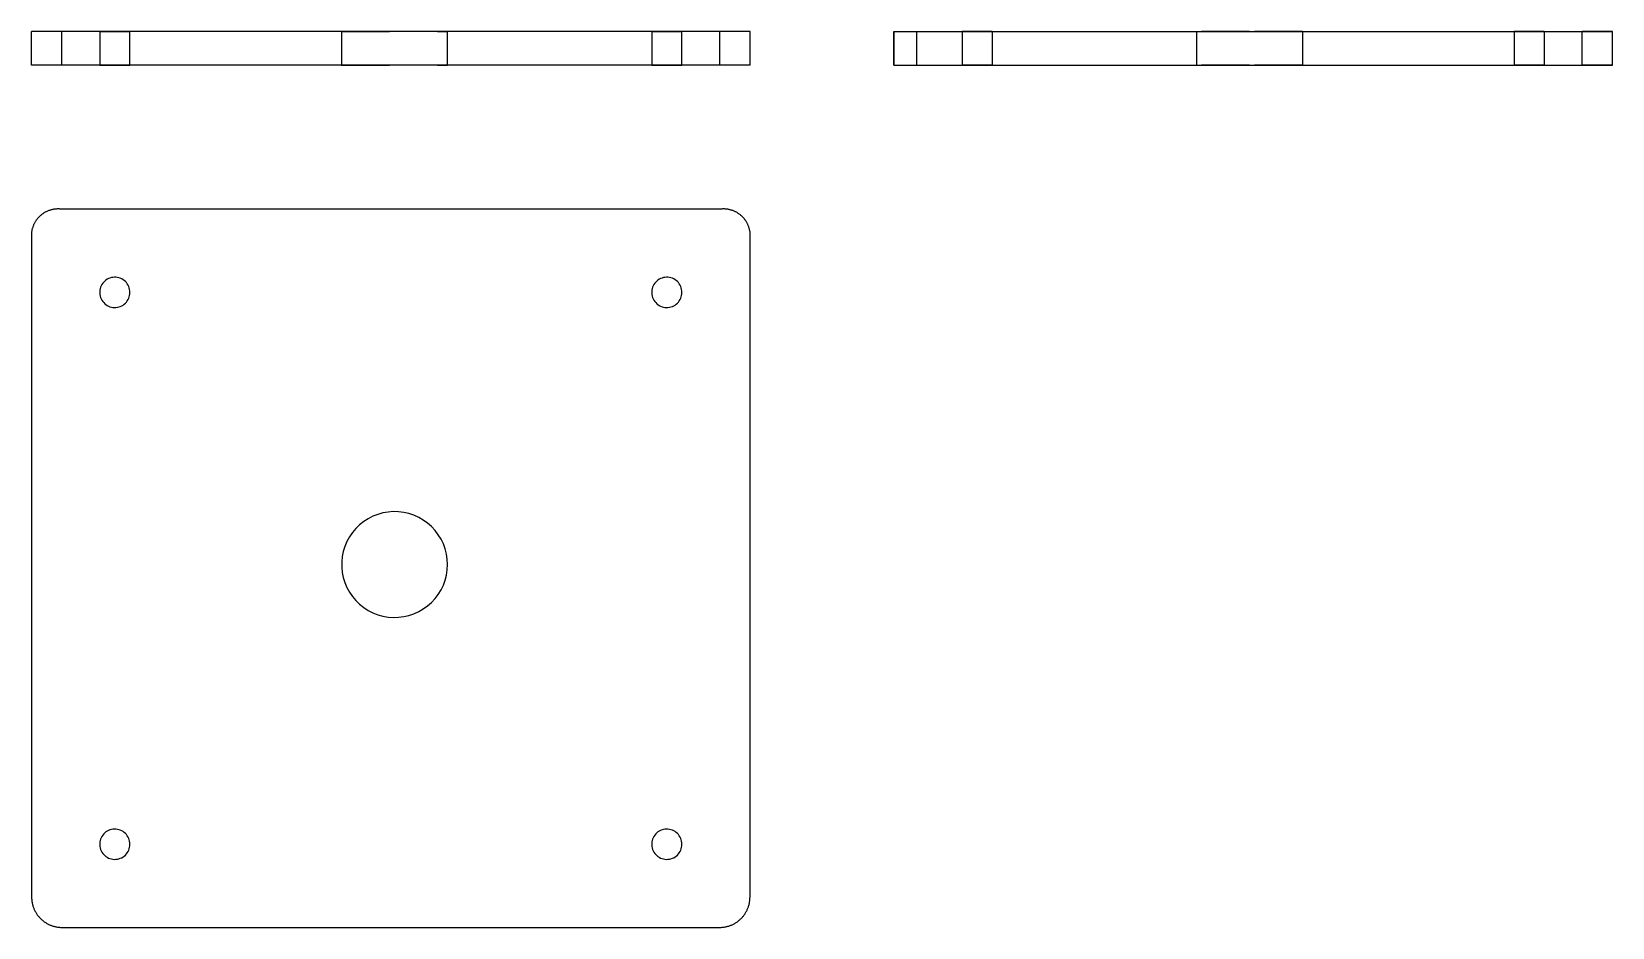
# Model space of a CAD drawing. Extents: x 0 to 3.3, y 0 to 1.87.
import ezdxf

# ---------------------------------------------------------------- set-up
doc = ezdxf.new("R2010")
doc.units = 0
doc.linetypes.add('HIDDEN', pattern=[0.075028, 0.050044, -0.024984])
for name, color, linetype in [('FRONT', 7, 'CONTINUOUS'), ('FRONT_HID', 7, 'HIDDEN'), ('LEFT', 7, 'CONTINUOUS'), ('LEFT_HID', 7, 'HIDDEN'), ('TOP', 7, 'CONTINUOUS')]:
    doc.layers.add(name, color=color, linetype=linetype)

msp = doc.modelspace()

# ---------------------------------------------------------------- linework, layer by layer
at = {"layer": 'FRONT'}
for p, q in [((0, 1.800672), (0, 1.870984)), ((0, 1.800672), (0, 1.870984)), ((0.063158, 1.870984), (0, 1.870984)), ((1.436842, 1.870984), (0.063158, 1.870984)), ((0.063158, 1.800672), (0.063158, 1.870984)), ((1.436842, 1.800672), (1.436842, 1.870984)), ((1.5, 1.870984), (1.436842, 1.870984)), ((1.5, 1.800672), (1.5, 1.870984)), ((0.063158, 1.800672), (0, 1.800672)), ((1.436842, 1.800672), (0.063158, 1.800672)), ((1.5, 1.800672), (1.436842, 1.800672))]:
    msp.add_line(p, q, dxfattribs=at)
at = {"layer": 'FRONT_HID', "linetype": 'HIDDEN'}
for p, q in [((0.205263, 1.870984), (0.142105, 1.870984)), ((0.142105, 1.870984), (0.205263, 1.870984)), ((0.205263, 1.870984), (0.142105, 1.870984)), ((0.142105, 1.870984), (0.205263, 1.870984)), ((0.142105, 1.870984), (0.142105, 1.800672)), ((0.142105, 1.870984), (0.142105, 1.800672)), ((0.205263, 1.800672), (0.205263, 1.870984)), ((0.205263, 1.800672), (0.205263, 1.870984)), ((0.868421, 1.870984), (0.647368, 1.870984)), ((0.647368, 1.870984), (0.868421, 1.870984)), ((0.647368, 1.870984), (0.647368, 1.800672)), ((0.868421, 1.800672), (0.868421, 1.870984)), ((1.357895, 1.870984), (1.294737, 1.870984)), ((1.294737, 1.870984), (1.357895, 1.870984)), ((1.357895, 1.870984), (1.294737, 1.870984)), ((1.294737, 1.870984), (1.357895, 1.870984)), ((1.294737, 1.870984), (1.294737, 1.800672)), ((1.294737, 1.870984), (1.294737, 1.800672)), ((1.357895, 1.800672), (1.357895, 1.870984)), ((1.357895, 1.800672), (1.357895, 1.870984)), ((0.205263, 1.800672), (0.142105, 1.800672)), ((0.142105, 1.800672), (0.205263, 1.800672)), ((0.205263, 1.800672), (0.142105, 1.800672)), ((0.142105, 1.800672), (0.205263, 1.800672)), ((0.868421, 1.800672), (0.647368, 1.800672)), ((0.647368, 1.800672), (0.868421, 1.800672)), ((1.357895, 1.800672), (1.294737, 1.800672)), ((1.294737, 1.800672), (1.357895, 1.800672)), ((1.357895, 1.800672), (1.294737, 1.800672)), ((1.294737, 1.800672), (1.357895, 1.800672))]:
    msp.add_line(p, q, dxfattribs=at)
at = {"layer": 'LEFT'}
for p, q in [((1.800112, 1.870984), (1.848042, 1.870984)), ((1.800112, 1.870984), (1.800112, 1.800672)), ((1.848042, 1.800672), (1.848042, 1.870984)), ((1.848042, 1.870984), (3.237515, 1.870984)), ((3.237515, 1.870984), (3.300673, 1.870984)), ((3.237515, 1.800672), (3.237515, 1.870984)), ((3.300673, 1.800672), (3.300673, 1.870984)), ((3.300673, 1.800672), (3.300673, 1.870984)), ((1.800112, 1.800672), (1.848042, 1.800672)), ((1.848042, 1.800672), (3.237515, 1.800672)), ((3.237515, 1.800672), (3.300673, 1.800672))]:
    msp.add_line(p, q, dxfattribs=at)
at = {"layer": 'LEFT_HID', "linetype": 'HIDDEN'}
for p, q in [((1.800112, 1.870984), (1.800673, 1.870984)), ((1.800673, 1.870984), (1.800112, 1.870984)), ((1.800673, 1.800672), (1.800673, 1.870984)), ((1.800673, 1.800672), (1.800673, 1.870984)), ((1.974357, 1.870984), (1.942779, 1.870984)), ((1.942779, 1.870984), (2.005936, 1.870984)), ((1.974357, 1.870984), (1.942779, 1.870984)), ((1.942779, 1.870984), (2.005936, 1.870984)), ((1.942779, 1.870984), (1.942779, 1.800672)), ((1.942779, 1.870984), (1.942779, 1.800672)), ((2.005936, 1.870984), (1.974357, 1.870984)), ((2.005936, 1.870984), (1.974357, 1.870984)), ((2.005936, 1.870984), (2.005936, 1.800672)), ((2.005936, 1.870984), (2.005936, 1.800672)), ((2.542779, 1.870984), (2.432252, 1.870984)), ((2.432252, 1.870984), (2.653305, 1.870984)), ((2.432252, 1.870984), (2.432252, 1.800672)), ((2.653305, 1.870984), (2.542779, 1.870984)), ((2.653305, 1.870984), (2.653305, 1.800672)), ((3.126989, 1.870984), (3.09541, 1.870984)), ((3.09541, 1.870984), (3.158568, 1.870984)), ((3.126989, 1.870984), (3.09541, 1.870984)), ((3.09541, 1.870984), (3.158568, 1.870984)), ((3.09541, 1.870984), (3.09541, 1.800672)), ((3.09541, 1.870984), (3.09541, 1.800672)), ((3.158568, 1.870984), (3.126989, 1.870984)), ((3.158568, 1.870984), (3.126989, 1.870984)), ((3.158568, 1.870984), (3.158568, 1.800672)), ((3.158568, 1.870984), (3.158568, 1.800672)), ((3.300673, 1.870984), (3.237515, 1.870984)), ((1.800112, 1.800672), (1.800673, 1.800672)), ((1.800673, 1.800672), (1.800112, 1.800672)), ((1.974357, 1.800672), (1.942779, 1.800672)), ((1.942779, 1.800672), (2.005936, 1.800672)), ((1.974357, 1.800672), (1.942779, 1.800672)), ((1.942779, 1.800672), (2.005936, 1.800672)), ((2.005936, 1.800672), (1.974357, 1.800672)), ((2.005936, 1.800672), (1.974357, 1.800672)), ((2.542779, 1.800672), (2.432252, 1.800672)), ((2.432252, 1.800672), (2.653305, 1.800672)), ((2.653305, 1.800672), (2.542779, 1.800672)), ((3.126989, 1.800672), (3.09541, 1.800672)), ((3.09541, 1.800672), (3.158568, 1.800672)), ((3.126989, 1.800672), (3.09541, 1.800672)), ((3.09541, 1.800672), (3.158568, 1.800672)), ((3.158568, 1.800672), (3.126989, 1.800672)), ((3.158568, 1.800672), (3.126989, 1.800672)), ((3.300673, 1.800672), (3.237515, 1.800672))]:
    msp.add_line(p, q, dxfattribs=at)
at = {"layer": 'TOP'}
for p, q in [((0.016979, 1.485365), (0.015978, 1.484398)), ((0.018004, 1.486307), (0.016979, 1.485365)), ((0.019052, 1.487223), (0.018004, 1.486307)), ((0.020122, 1.488113), (0.019052, 1.487223)), ((0.021214, 1.488975), (0.020122, 1.488113)), ((0.022328, 1.48981), (0.021214, 1.488975)), ((0.023462, 1.490617), (0.022328, 1.48981)), ((0.024616, 1.491396), (0.023462, 1.490617)), ((0.025788, 1.492146), (0.024616, 1.491396)), ((0.026979, 1.492866), (0.025788, 1.492146)), ((0.028188, 1.493556), (0.026979, 1.492866)), ((0.029414, 1.494216), (0.028188, 1.493556)), ((0.030655, 1.494845), (0.029414, 1.494216)), ((0.031912, 1.495443), (0.030655, 1.494845)), ((0.033184, 1.496009), (0.031912, 1.495443)), ((0.034469, 1.496544), (0.033184, 1.496009)), ((0.035767, 1.497046), (0.034469, 1.496544)), ((0.037077, 1.497516), (0.035767, 1.497046)), ((0.038398, 1.497953), (0.037077, 1.497516)), ((0.03973, 1.498357), (0.038398, 1.497953)), ((0.041072, 1.498727), (0.03973, 1.498357)), ((0.042422, 1.499064), (0.041072, 1.498727)), ((0.043781, 1.499367), (0.042422, 1.499064)), ((0.045146, 1.499637), (0.043781, 1.499367)), ((0.046518, 1.499872), (0.045146, 1.499637)), ((0.047895, 1.500073), (0.046518, 1.499872)), ((0.049277, 1.500239), (0.047895, 1.500073)), ((0.050663, 1.500371), (0.049277, 1.500239)), ((0.052051, 1.500469), (0.050663, 1.500371)), ((0.053442, 1.500531), (0.052051, 1.500469)), ((0.054833, 1.500559), (0.053442, 1.500531)), ((0.056225, 1.500553), (0.054833, 1.500559)), ((0.057616, 1.500511), (0.056225, 1.500553)), ((0.059006, 1.500435), (0.057616, 1.500511)), ((0.060393, 1.500325), (0.059006, 1.500435)), ((0.061778, 1.50018), (0.060393, 1.500325)), ((0.063158, 1.5), (0.061778, 1.50018)), ((1.436842, 1.5), (0.063158, 1.5)), ((1.438222, 1.50018), (1.436842, 1.5)), ((1.439607, 1.500325), (1.438222, 1.50018)), ((1.440994, 1.500435), (1.439607, 1.500325)), ((1.442384, 1.500511), (1.440994, 1.500435)), ((1.443775, 1.500553), (1.442384, 1.500511)), ((1.445167, 1.500559), (1.443775, 1.500553)), ((1.446558, 1.500531), (1.445167, 1.500559)), ((1.447949, 1.500469), (1.446558, 1.500531)), ((1.449337, 1.500371), (1.447949, 1.500469)), ((1.450723, 1.500239), (1.449337, 1.500371)), ((1.452105, 1.500073), (1.450723, 1.500239)), ((1.453482, 1.499872), (1.452105, 1.500073)), ((1.454854, 1.499637), (1.453482, 1.499872)), ((1.456219, 1.499367), (1.454854, 1.499637)), ((1.457578, 1.499064), (1.456219, 1.499367)), ((1.458928, 1.498727), (1.457578, 1.499064)), ((1.46027, 1.498357), (1.458928, 1.498727)), ((1.461602, 1.497953), (1.46027, 1.498357)), ((1.462923, 1.497516), (1.461602, 1.497953)), ((1.464233, 1.497046), (1.462923, 1.497516)), ((1.465531, 1.496544), (1.464233, 1.497046)), ((1.466816, 1.496009), (1.465531, 1.496544)), ((1.468088, 1.495443), (1.466816, 1.496009)), ((1.469345, 1.494845), (1.468088, 1.495443)), ((1.470586, 1.494216), (1.469345, 1.494845)), ((1.471812, 1.493556), (1.470586, 1.494216)), ((1.473021, 1.492866), (1.471812, 1.493556)), ((1.474212, 1.492146), (1.473021, 1.492866)), ((1.475384, 1.491396), (1.474212, 1.492146)), ((1.476538, 1.490617), (1.475384, 1.491396)), ((1.477672, 1.48981), (1.476538, 1.490617)), ((1.478786, 1.488975), (1.477672, 1.48981)), ((1.479878, 1.488113), (1.478786, 1.488975)), ((1.480948, 1.487223), (1.479878, 1.488113)), ((1.481996, 1.486307), (1.480948, 1.487223)), ((1.483021, 1.485365), (1.481996, 1.486307)), ((1.484022, 1.484398), (1.483021, 1.485365)), ((0.000214, 1.454007), (0, 1.452632)), ((0, 1.452632), (0, 0.063158)), ((0.000462, 1.455376), (0.000214, 1.454007)), ((0.000745, 1.456739), (0.000462, 1.455376)), ((0.001061, 1.458095), (0.000745, 1.456739)), ((0.001411, 1.459442), (0.001061, 1.458095)), ((0.001794, 1.46078), (0.001411, 1.459442)), ((0.00221, 1.462108), (0.001794, 1.46078)), ((0.00266, 1.463425), (0.00221, 1.462108)), ((0.003142, 1.464731), (0.00266, 1.463425)), ((0.003657, 1.466024), (0.003142, 1.464731)), ((0.004204, 1.467304), (0.003657, 1.466024)), ((0.004782, 1.46857), (0.004204, 1.467304)), ((0.005392, 1.469821), (0.004782, 1.46857)), ((0.006033, 1.471057), (0.005392, 1.469821)), ((0.006704, 1.472276), (0.006033, 1.471057)), ((0.007406, 1.473478), (0.006704, 1.472276)), ((0.008137, 1.474662), (0.007406, 1.473478)), ((0.008898, 1.475828), (0.008137, 1.474662)), ((0.009688, 1.476974), (0.008898, 1.475828)), ((0.010506, 1.4781), (0.009688, 1.476974)), ((0.011351, 1.479205), (0.010506, 1.4781)), ((0.012224, 1.48029), (0.011351, 1.479205)), ((0.013124, 1.481351), (0.012224, 1.48029)), ((0.01405, 1.482391), (0.013124, 1.481351)), ((0.015001, 1.483406), (0.01405, 1.482391)), ((0.015978, 1.484398), (0.015001, 1.483406)), ((1.484999, 1.483406), (1.484022, 1.484398)), ((1.48595, 1.482391), (1.484999, 1.483406)), ((1.486876, 1.481351), (1.48595, 1.482391)), ((1.487776, 1.48029), (1.486876, 1.481351)), ((1.488649, 1.479205), (1.487776, 1.48029)), ((1.489494, 1.4781), (1.488649, 1.479205)), ((1.490312, 1.476974), (1.489494, 1.4781)), ((1.491102, 1.475828), (1.490312, 1.476974)), ((1.491863, 1.474662), (1.491102, 1.475828)), ((1.492594, 1.473478), (1.491863, 1.474662)), ((1.493296, 1.472276), (1.492594, 1.473478)), ((1.493967, 1.471057), (1.493296, 1.472276)), ((1.494608, 1.469821), (1.493967, 1.471057)), ((1.495218, 1.46857), (1.494608, 1.469821)), ((1.495796, 1.467304), (1.495218, 1.46857)), ((1.496343, 1.466024), (1.495796, 1.467304)), ((1.496858, 1.464731), (1.496343, 1.466024)), ((1.49734, 1.463425), (1.496858, 1.464731)), ((1.49779, 1.462108), (1.49734, 1.463425)), ((1.498206, 1.46078), (1.49779, 1.462108)), ((1.498589, 1.459442), (1.498206, 1.46078)), ((1.498939, 1.458095), (1.498589, 1.459442)), ((1.499255, 1.456739), (1.498939, 1.458095)), ((1.499538, 1.455376), (1.499255, 1.456739)), ((1.499786, 1.454007), (1.499538, 1.455376)), ((1.5, 1.452632), (1.499786, 1.454007)), ((1.5, 0.063158), (1.5, 1.452632)), ((0.157895, 1.353664), (0.15525, 1.351956)), ((0.160696, 1.3551), (0.157895, 1.353664)), ((0.163627, 1.35625), (0.160696, 1.3551)), ((0.166657, 1.357103), (0.163627, 1.35625)), ((0.169758, 1.35765), (0.166657, 1.357103)), ((0.172897, 1.357885), (0.169758, 1.35765)), ((0.176044, 1.357806), (0.172897, 1.357885)), ((0.179168, 1.357415), (0.176044, 1.357806)), ((0.182237, 1.356714), (0.179168, 1.357415)), ((0.185221, 1.355712), (0.182237, 1.356714)), ((0.188091, 1.354417), (0.185221, 1.355712)), ((0.190817, 1.352843), (0.188091, 1.354417)), ((1.310526, 1.353664), (1.307882, 1.351956)), ((1.313328, 1.3551), (1.310526, 1.353664)), ((1.316258, 1.35625), (1.313328, 1.3551)), ((1.319289, 1.357103), (1.316258, 1.35625)), ((1.322389, 1.35765), (1.319289, 1.357103)), ((1.325529, 1.357885), (1.322389, 1.35765)), ((1.328676, 1.357806), (1.325529, 1.357885)), ((1.331799, 1.357415), (1.328676, 1.357806)), ((1.334869, 1.356714), (1.331799, 1.357415)), ((1.337853, 1.355712), (1.334869, 1.356714)), ((1.340722, 1.354417), (1.337853, 1.355712)), ((1.343449, 1.352843), (1.340722, 1.354417)), ((0.142458, 1.331022), (0.142145, 1.32789)), ((0.142145, 1.32789), (0.142145, 1.324742)), ((0.142145, 1.324742), (0.142458, 1.321609)), ((0.143082, 1.334108), (0.142458, 1.331022)), ((0.142458, 1.321609), (0.143082, 1.318523)), ((0.14401, 1.337116), (0.143082, 1.334108)), ((0.145233, 1.340017), (0.14401, 1.337116)), ((0.146738, 1.342782), (0.145233, 1.340017)), ((0.148512, 1.345383), (0.146738, 1.342782)), ((0.150535, 1.347795), (0.148512, 1.345383)), ((0.152789, 1.349993), (0.150535, 1.347795)), ((0.15525, 1.351956), (0.152789, 1.349993)), ((0.193373, 1.351005), (0.190817, 1.352843)), ((0.195734, 1.348922), (0.193373, 1.351005)), ((0.197875, 1.346614), (0.195734, 1.348922)), ((0.199776, 1.344105), (0.197875, 1.346614)), ((0.201418, 1.341419), (0.199776, 1.344105)), ((0.202783, 1.338582), (0.201418, 1.341419)), ((0.20386, 1.335624), (0.202783, 1.338582)), ((0.204637, 1.332573), (0.20386, 1.335624)), ((0.205106, 1.32946), (0.204637, 1.332573)), ((0.204637, 1.320059), (0.205106, 1.323172)), ((0.205263, 1.326316), (0.205106, 1.32946)), ((0.205106, 1.323172), (0.205263, 1.326316)), ((1.29509, 1.331022), (1.294776, 1.32789)), ((1.294776, 1.32789), (1.294776, 1.324742)), ((1.294776, 1.324742), (1.29509, 1.321609)), ((1.295713, 1.334108), (1.29509, 1.331022)), ((1.29509, 1.321609), (1.295713, 1.318523)), ((1.296641, 1.337116), (1.295713, 1.334108)), ((1.297864, 1.340017), (1.296641, 1.337116)), ((1.29937, 1.342782), (1.297864, 1.340017)), ((1.301143, 1.345383), (1.29937, 1.342782)), ((1.303167, 1.347795), (1.301143, 1.345383)), ((1.30542, 1.349993), (1.303167, 1.347795)), ((1.307882, 1.351956), (1.30542, 1.349993)), ((1.346005, 1.351005), (1.343449, 1.352843)), ((1.348365, 1.348922), (1.346005, 1.351005)), ((1.350507, 1.346614), (1.348365, 1.348922)), ((1.352408, 1.344105), (1.350507, 1.346614)), ((1.354049, 1.341419), (1.352408, 1.344105)), ((1.355415, 1.338582), (1.354049, 1.341419)), ((1.356492, 1.335624), (1.355415, 1.338582)), ((1.357269, 1.332573), (1.356492, 1.335624)), ((1.357738, 1.32946), (1.357269, 1.332573)), ((1.357269, 1.320059), (1.357738, 1.323172)), ((1.357895, 1.326316), (1.357738, 1.32946)), ((1.357738, 1.323172), (1.357895, 1.326316)), ((0.143082, 1.318523), (0.14401, 1.315515)), ((0.14401, 1.315515), (0.145233, 1.312614)), ((0.145233, 1.312614), (0.146738, 1.309849)), ((0.146738, 1.309849), (0.148512, 1.307248)), ((0.148512, 1.307248), (0.150535, 1.304837)), ((0.150535, 1.304837), (0.152789, 1.302638)), ((0.152789, 1.302638), (0.15525, 1.300676)), ((0.15525, 1.300676), (0.157895, 1.298968)), ((0.157895, 1.298968), (0.160696, 1.297531)), ((0.160696, 1.297531), (0.163627, 1.296381)), ((0.163627, 1.296381), (0.166657, 1.295529)), ((0.166657, 1.295529), (0.169758, 1.294982)), ((0.169758, 1.294982), (0.172897, 1.294747)), ((0.172897, 1.294747), (0.176044, 1.294825)), ((0.176044, 1.294825), (0.179168, 1.295217)), ((0.179168, 1.295217), (0.182237, 1.295917)), ((0.182237, 1.295917), (0.185221, 1.29692)), ((0.185221, 1.29692), (0.188091, 1.298215)), ((0.188091, 1.298215), (0.190817, 1.299789)), ((0.190817, 1.299789), (0.193373, 1.301626)), ((0.193373, 1.301626), (0.195734, 1.303709)), ((0.195734, 1.303709), (0.197875, 1.306017)), ((0.197875, 1.306017), (0.199776, 1.308527)), ((0.199776, 1.308527), (0.201418, 1.311213)), ((0.201418, 1.311213), (0.202783, 1.314049)), ((0.202783, 1.314049), (0.20386, 1.317008)), ((0.20386, 1.317008), (0.204637, 1.320059)), ((1.295713, 1.318523), (1.296641, 1.315515)), ((1.296641, 1.315515), (1.297864, 1.312614)), ((1.297864, 1.312614), (1.29937, 1.309849)), ((1.29937, 1.309849), (1.301143, 1.307248)), ((1.301143, 1.307248), (1.303167, 1.304837)), ((1.303167, 1.304837), (1.30542, 1.302638)), ((1.30542, 1.302638), (1.307882, 1.300676)), ((1.307882, 1.300676), (1.310526, 1.298968)), ((1.310526, 1.298968), (1.313328, 1.297531)), ((1.313328, 1.297531), (1.316258, 1.296381)), ((1.316258, 1.296381), (1.319289, 1.295529)), ((1.319289, 1.295529), (1.322389, 1.294982)), ((1.322389, 1.294982), (1.325529, 1.294747)), ((1.325529, 1.294747), (1.328676, 1.294825)), ((1.328676, 1.294825), (1.331799, 1.295217)), ((1.331799, 1.295217), (1.334869, 1.295917)), ((1.334869, 1.295917), (1.337853, 1.29692)), ((1.337853, 1.29692), (1.340722, 1.298215)), ((1.340722, 1.298215), (1.343449, 1.299789)), ((1.343449, 1.299789), (1.346005, 1.301626)), ((1.346005, 1.301626), (1.348365, 1.303709)), ((1.348365, 1.303709), (1.350507, 1.306017)), ((1.350507, 1.306017), (1.352408, 1.308527)), ((1.352408, 1.308527), (1.354049, 1.311213)), ((1.354049, 1.311213), (1.355415, 1.314049)), ((1.355415, 1.314049), (1.356492, 1.317008)), ((1.356492, 1.317008), (1.357269, 1.320059)), ((0.712437, 0.85864), (0.702632, 0.853613)), ((0.722694, 0.862666), (0.712437, 0.85864)), ((0.7333, 0.86565), (0.722694, 0.862666)), ((0.744151, 0.867563), (0.7333, 0.86565)), ((0.755139, 0.868387), (0.744151, 0.867563)), ((0.766154, 0.868112), (0.755139, 0.868387)), ((0.777087, 0.866742), (0.766154, 0.868112)), ((0.78783, 0.86429), (0.777087, 0.866742)), ((0.798275, 0.860781), (0.78783, 0.86429)), ((0.808318, 0.856249), (0.798275, 0.860781)), ((0.676873, 0.833072), (0.669791, 0.824631)), ((0.684761, 0.840765), (0.676873, 0.833072)), ((0.693376, 0.847635), (0.684761, 0.840765)), ((0.702632, 0.853613), (0.693376, 0.847635)), ((0.81786, 0.85074), (0.808318, 0.856249)), ((0.826807, 0.844308), (0.81786, 0.85074)), ((0.835068, 0.837017), (0.826807, 0.844308)), ((0.842563, 0.82894), (0.835068, 0.837017)), ((0.849216, 0.820156), (0.842563, 0.82894)), ((0.654034, 0.795697), (0.650786, 0.785168)), ((0.658314, 0.80585), (0.654034, 0.795697)), ((0.663584, 0.815527), (0.658314, 0.80585)), ((0.669791, 0.824631), (0.663584, 0.815527)), ((0.854961, 0.810754), (0.849216, 0.820156)), ((0.859742, 0.800827), (0.854961, 0.810754)), ((0.863511, 0.790473), (0.859742, 0.800827)), ((0.648603, 0.774368), (0.647506, 0.763404)), ((0.647506, 0.763404), (0.647506, 0.752385)), ((0.650786, 0.785168), (0.648603, 0.774368)), ((0.86623, 0.779795), (0.863511, 0.790473)), ((0.867872, 0.7689), (0.86623, 0.779795)), ((0.868421, 0.757895), (0.867872, 0.7689)), ((0.647506, 0.752385), (0.648603, 0.741422)), ((0.648603, 0.741422), (0.650786, 0.730622)), ((0.650786, 0.730622), (0.654034, 0.720093)), ((0.863511, 0.725317), (0.86623, 0.735994)), ((0.86623, 0.735994), (0.867872, 0.74689)), ((0.867872, 0.74689), (0.868421, 0.757895)), ((0.654034, 0.720093), (0.658314, 0.709939)), ((0.658314, 0.709939), (0.663584, 0.700262)), ((0.663584, 0.700262), (0.669791, 0.691158)), ((0.842563, 0.68685), (0.849216, 0.695633)), ((0.849216, 0.695633), (0.854961, 0.705035)), ((0.854961, 0.705035), (0.859742, 0.714962)), ((0.859742, 0.714962), (0.863511, 0.725317)), ((0.669791, 0.691158), (0.676873, 0.682718)), ((0.676873, 0.682718), (0.684761, 0.675024)), ((0.684761, 0.675024), (0.693376, 0.668154)), ((0.693376, 0.668154), (0.702632, 0.662176)), ((0.702632, 0.662176), (0.712437, 0.657149)), ((0.808318, 0.65954), (0.81786, 0.66505)), ((0.81786, 0.66505), (0.826807, 0.671482)), ((0.826807, 0.671482), (0.835068, 0.678773)), ((0.835068, 0.678773), (0.842563, 0.68685)), ((0.712437, 0.657149), (0.722694, 0.653124)), ((0.722694, 0.653124), (0.7333, 0.65014)), ((0.7333, 0.65014), (0.744151, 0.648226)), ((0.744151, 0.648226), (0.755139, 0.647403)), ((0.755139, 0.647403), (0.766154, 0.647677)), ((0.766154, 0.647677), (0.777087, 0.649048)), ((0.777087, 0.649048), (0.78783, 0.651499)), ((0.78783, 0.651499), (0.798275, 0.655009)), ((0.798275, 0.655009), (0.808318, 0.65954)), ((0.15525, 0.199324), (0.152789, 0.197362)), ((0.157895, 0.201032), (0.15525, 0.199324)), ((0.160696, 0.202469), (0.157895, 0.201032)), ((0.163627, 0.203619), (0.160696, 0.202469)), ((0.166657, 0.204471), (0.163627, 0.203619)), ((0.169758, 0.205018), (0.166657, 0.204471)), ((0.172897, 0.205253), (0.169758, 0.205018)), ((0.176044, 0.205175), (0.172897, 0.205253)), ((0.179168, 0.204783), (0.176044, 0.205175)), ((0.182237, 0.204083), (0.179168, 0.204783)), ((0.185221, 0.20308), (0.182237, 0.204083)), ((0.188091, 0.201785), (0.185221, 0.20308)), ((0.190817, 0.200211), (0.188091, 0.201785)), ((0.193373, 0.198374), (0.190817, 0.200211)), ((0.195734, 0.196291), (0.193373, 0.198374)), ((1.307882, 0.199324), (1.30542, 0.197362)), ((1.310526, 0.201032), (1.307882, 0.199324)), ((1.313328, 0.202469), (1.310526, 0.201032)), ((1.316258, 0.203619), (1.313328, 0.202469)), ((1.319289, 0.204471), (1.316258, 0.203619)), ((1.322389, 0.205018), (1.319289, 0.204471)), ((1.325529, 0.205253), (1.322389, 0.205018)), ((1.328676, 0.205175), (1.325529, 0.205253)), ((1.331799, 0.204783), (1.328676, 0.205175)), ((1.334869, 0.204083), (1.331799, 0.204783)), ((1.337853, 0.20308), (1.334869, 0.204083)), ((1.340722, 0.201785), (1.337853, 0.20308)), ((1.343449, 0.200211), (1.340722, 0.201785)), ((1.346005, 0.198374), (1.343449, 0.200211)), ((1.348365, 0.196291), (1.346005, 0.198374)), ((0.142458, 0.178391), (0.142145, 0.175258)), ((0.142145, 0.175258), (0.142145, 0.17211)), ((0.142145, 0.17211), (0.142458, 0.168978)), ((0.143082, 0.181477), (0.142458, 0.178391)), ((0.142458, 0.168978), (0.143082, 0.165892)), ((0.14401, 0.184485), (0.143082, 0.181477)), ((0.143082, 0.165892), (0.14401, 0.162884)), ((0.145233, 0.187386), (0.14401, 0.184485)), ((0.146738, 0.190151), (0.145233, 0.187386)), ((0.148512, 0.192752), (0.146738, 0.190151)), ((0.150535, 0.195163), (0.148512, 0.192752)), ((0.152789, 0.197362), (0.150535, 0.195163)), ((0.197875, 0.193983), (0.195734, 0.196291)), ((0.199776, 0.191473), (0.197875, 0.193983)), ((0.201418, 0.188787), (0.199776, 0.191473)), ((0.202783, 0.185951), (0.201418, 0.188787)), ((0.20386, 0.182992), (0.202783, 0.185951)), ((0.204637, 0.179941), (0.20386, 0.182992)), ((0.20386, 0.164376), (0.204637, 0.167427)), ((0.205106, 0.176828), (0.204637, 0.179941)), ((0.204637, 0.167427), (0.205106, 0.17054)), ((0.205263, 0.173684), (0.205106, 0.176828)), ((0.205106, 0.17054), (0.205263, 0.173684)), ((1.29509, 0.178391), (1.294776, 0.175258)), ((1.294776, 0.175258), (1.294776, 0.17211)), ((1.294776, 0.17211), (1.29509, 0.168978)), ((1.295713, 0.181477), (1.29509, 0.178391)), ((1.29509, 0.168978), (1.295713, 0.165892)), ((1.296641, 0.184485), (1.295713, 0.181477)), ((1.295713, 0.165892), (1.296641, 0.162884)), ((1.297864, 0.187386), (1.296641, 0.184485)), ((1.29937, 0.190151), (1.297864, 0.187386)), ((1.301143, 0.192752), (1.29937, 0.190151)), ((1.303167, 0.195163), (1.301143, 0.192752)), ((1.30542, 0.197362), (1.303167, 0.195163)), ((1.350507, 0.193983), (1.348365, 0.196291)), ((1.352408, 0.191473), (1.350507, 0.193983)), ((1.354049, 0.188787), (1.352408, 0.191473)), ((1.355415, 0.185951), (1.354049, 0.188787)), ((1.356492, 0.182992), (1.355415, 0.185951)), ((1.357269, 0.179941), (1.356492, 0.182992)), ((1.356492, 0.164376), (1.357269, 0.167427)), ((1.357738, 0.176828), (1.357269, 0.179941)), ((1.357269, 0.167427), (1.357738, 0.17054)), ((1.357895, 0.173684), (1.357738, 0.176828)), ((1.357738, 0.17054), (1.357895, 0.173684)), ((0.14401, 0.162884), (0.145233, 0.159983)), ((0.145233, 0.159983), (0.146738, 0.157218)), ((0.146738, 0.157218), (0.148512, 0.154617)), ((0.148512, 0.154617), (0.150535, 0.152205)), ((0.150535, 0.152205), (0.152789, 0.150007)), ((0.152789, 0.150007), (0.15525, 0.148044)), ((0.15525, 0.148044), (0.157895, 0.146336)), ((0.157895, 0.146336), (0.160696, 0.1449)), ((0.160696, 0.1449), (0.163627, 0.14375)), ((0.163627, 0.14375), (0.166657, 0.142897)), ((0.166657, 0.142897), (0.169758, 0.14235)), ((0.169758, 0.14235), (0.172897, 0.142115)), ((0.172897, 0.142115), (0.176044, 0.142194)), ((0.176044, 0.142194), (0.179168, 0.142585)), ((0.179168, 0.142585), (0.182237, 0.143286)), ((0.182237, 0.143286), (0.185221, 0.144288)), ((0.185221, 0.144288), (0.188091, 0.145583)), ((0.188091, 0.145583), (0.190817, 0.147157)), ((0.190817, 0.147157), (0.193373, 0.148995)), ((0.193373, 0.148995), (0.195734, 0.151078)), ((0.195734, 0.151078), (0.197875, 0.153386)), ((0.197875, 0.153386), (0.199776, 0.155895)), ((0.199776, 0.155895), (0.201418, 0.158581)), ((0.201418, 0.158581), (0.202783, 0.161418)), ((0.202783, 0.161418), (0.20386, 0.164376)), ((1.296641, 0.162884), (1.297864, 0.159983)), ((1.297864, 0.159983), (1.29937, 0.157218)), ((1.29937, 0.157218), (1.301143, 0.154617)), ((1.301143, 0.154617), (1.303167, 0.152205)), ((1.303167, 0.152205), (1.30542, 0.150007)), ((1.30542, 0.150007), (1.307882, 0.148044)), ((1.307882, 0.148044), (1.310526, 0.146336)), ((1.310526, 0.146336), (1.313328, 0.1449)), ((1.313328, 0.1449), (1.316258, 0.14375)), ((1.316258, 0.14375), (1.319289, 0.142897)), ((1.319289, 0.142897), (1.322389, 0.14235)), ((1.322389, 0.14235), (1.325529, 0.142115)), ((1.325529, 0.142115), (1.328676, 0.142194)), ((1.328676, 0.142194), (1.331799, 0.142585)), ((1.331799, 0.142585), (1.334869, 0.143286)), ((1.334869, 0.143286), (1.337853, 0.144288)), ((1.337853, 0.144288), (1.340722, 0.145583)), ((1.340722, 0.145583), (1.343449, 0.147157)), ((1.343449, 0.147157), (1.346005, 0.148995)), ((1.346005, 0.148995), (1.348365, 0.151078)), ((1.348365, 0.151078), (1.350507, 0.153386)), ((1.350507, 0.153386), (1.352408, 0.155895)), ((1.352408, 0.155895), (1.354049, 0.158581)), ((1.354049, 0.158581), (1.355415, 0.161418)), ((1.355415, 0.161418), (1.356492, 0.164376)), ((0, 0.063158), (0.00002, 0.061583)), ((0.00002, 0.061583), (0.000079, 0.06001)), ((0.000079, 0.06001), (0.000177, 0.058438)), ((0.000177, 0.058438), (0.000314, 0.056869)), ((0.000314, 0.056869), (0.00049, 0.055305)), ((0.00049, 0.055305), (0.000705, 0.053745)), ((0.000705, 0.053745), (0.00096, 0.052191)), ((0.00096, 0.052191), (0.001252, 0.050643)), ((0.001252, 0.050643), (0.001584, 0.049104)), ((0.001584, 0.049104), (0.001953, 0.047573)), ((0.001953, 0.047573), (0.002361, 0.046052)), ((0.002361, 0.046052), (0.002806, 0.044542)), ((0.002806, 0.044542), (0.003289, 0.043043)), ((0.003289, 0.043043), (0.003809, 0.041557)), ((0.003809, 0.041557), (0.004366, 0.040084)), ((0.004366, 0.040084), (0.004959, 0.038625)), ((0.004959, 0.038625), (0.005589, 0.037182)), ((0.005589, 0.037182), (0.006255, 0.035755)), ((0.006255, 0.035755), (0.006955, 0.034345)), ((0.006955, 0.034345), (0.007691, 0.032952)), ((1.492309, 0.032952), (1.493045, 0.034345)), ((1.493045, 0.034345), (1.493745, 0.035755)), ((1.493745, 0.035755), (1.494411, 0.037182)), ((1.494411, 0.037182), (1.495041, 0.038625)), ((1.495041, 0.038625), (1.495634, 0.040084)), ((1.495634, 0.040084), (1.496191, 0.041557)), ((1.496191, 0.041557), (1.496711, 0.043043)), ((1.496711, 0.043043), (1.497194, 0.044542)), ((1.497194, 0.044542), (1.497639, 0.046052)), ((1.497639, 0.046052), (1.498047, 0.047573)), ((1.498047, 0.047573), (1.498416, 0.049104)), ((1.498416, 0.049104), (1.498748, 0.050643)), ((1.498748, 0.050643), (1.49904, 0.052191)), ((1.49904, 0.052191), (1.499295, 0.053745)), ((1.499295, 0.053745), (1.49951, 0.055305)), ((1.49951, 0.055305), (1.499686, 0.056869)), ((1.499686, 0.056869), (1.499823, 0.058438)), ((1.499823, 0.058438), (1.499921, 0.06001)), ((1.499921, 0.06001), (1.49998, 0.061583)), ((1.49998, 0.061583), (1.5, 0.063158)), ((0.007691, 0.032952), (0.008462, 0.031579)), ((0.008462, 0.031579), (0.009266, 0.030225)), ((0.009266, 0.030225), (0.010104, 0.028892)), ((0.010104, 0.028892), (0.010974, 0.02758)), ((0.010974, 0.02758), (0.011878, 0.02629)), ((0.011878, 0.02629), (0.012813, 0.025023)), ((0.012813, 0.025023), (0.013779, 0.02378)), ((0.013779, 0.02378), (0.014776, 0.022561)), ((0.014776, 0.022561), (0.015803, 0.021367)), ((0.015803, 0.021367), (0.01686, 0.0202)), ((0.01686, 0.0202), (0.017945, 0.019059)), ((0.017945, 0.019059), (0.019059, 0.017945)), ((0.019059, 0.017945), (0.0202, 0.01686)), ((0.0202, 0.01686), (0.021367, 0.015803)), ((0.021367, 0.015803), (0.022561, 0.014776)), ((0.022561, 0.014776), (0.02378, 0.013779)), ((0.02378, 0.013779), (0.025023, 0.012813)), ((0.025023, 0.012813), (0.02629, 0.011878)), ((0.02629, 0.011878), (0.02758, 0.010974)), ((0.02758, 0.010974), (0.028892, 0.010104)), ((0.028892, 0.010104), (0.030225, 0.009266)), ((0.030225, 0.009266), (0.031579, 0.008462)), ((0.031579, 0.008462), (0.032952, 0.007691)), ((0.032952, 0.007691), (0.034345, 0.006955)), ((0.034345, 0.006955), (0.035755, 0.006255)), ((0.035755, 0.006255), (0.037182, 0.005589)), ((0.037182, 0.005589), (0.038625, 0.004959)), ((0.038625, 0.004959), (0.040084, 0.004366)), ((0.040084, 0.004366), (0.041557, 0.003809)), ((0.041557, 0.003809), (0.043043, 0.003289)), ((0.043043, 0.003289), (0.044542, 0.002806)), ((0.044542, 0.002806), (0.046052, 0.002361)), ((0.046052, 0.002361), (0.047573, 0.001953)), ((0.047573, 0.001953), (0.049104, 0.001584)), ((0.049104, 0.001584), (0.050643, 0.001252)), ((0.050643, 0.001252), (0.052191, 0.00096)), ((0.052191, 0.00096), (0.053745, 0.000705)), ((0.053745, 0.000705), (0.055305, 0.00049)), ((0.055305, 0.00049), (0.056869, 0.000314)), ((0.056869, 0.000314), (0.058438, 0.000177)), ((0.058438, 0.000177), (0.06001, 0.000079)), ((0.06001, 0.000079), (0.061583, 0.00002)), ((0.061583, 0.00002), (0.063158, 0)), ((0.063158, 0), (1.436842, 0)), ((1.436842, 0), (1.438417, 0.00002)), ((1.438417, 0.00002), (1.43999, 0.000079)), ((1.43999, 0.000079), (1.441562, 0.000177)), ((1.441562, 0.000177), (1.443131, 0.000314)), ((1.443131, 0.000314), (1.444695, 0.00049)), ((1.444695, 0.00049), (1.446255, 0.000705)), ((1.446255, 0.000705), (1.447809, 0.00096)), ((1.447809, 0.00096), (1.449357, 0.001252)), ((1.449357, 0.001252), (1.450896, 0.001584)), ((1.450896, 0.001584), (1.452427, 0.001953)), ((1.452427, 0.001953), (1.453948, 0.002361)), ((1.453948, 0.002361), (1.455458, 0.002806)), ((1.455458, 0.002806), (1.456957, 0.003289)), ((1.456957, 0.003289), (1.458443, 0.003809)), ((1.458443, 0.003809), (1.459916, 0.004366)), ((1.459916, 0.004366), (1.461375, 0.004959)), ((1.461375, 0.004959), (1.462818, 0.005589)), ((1.462818, 0.005589), (1.464245, 0.006255)), ((1.464245, 0.006255), (1.465655, 0.006955)), ((1.465655, 0.006955), (1.467048, 0.007691)), ((1.467048, 0.007691), (1.468421, 0.008462)), ((1.468421, 0.008462), (1.469775, 0.009266)), ((1.469775, 0.009266), (1.471108, 0.010104)), ((1.471108, 0.010104), (1.47242, 0.010974)), ((1.47242, 0.010974), (1.47371, 0.011878)), ((1.47371, 0.011878), (1.474977, 0.012813)), ((1.474977, 0.012813), (1.47622, 0.013779)), ((1.47622, 0.013779), (1.477439, 0.014776)), ((1.477439, 0.014776), (1.478633, 0.015803)), ((1.478633, 0.015803), (1.4798, 0.01686)), ((1.4798, 0.01686), (1.480941, 0.017945)), ((1.480941, 0.017945), (1.482055, 0.019059)), ((1.482055, 0.019059), (1.48314, 0.0202)), ((1.48314, 0.0202), (1.484197, 0.021367)), ((1.484197, 0.021367), (1.485224, 0.022561)), ((1.485224, 0.022561), (1.486221, 0.02378)), ((1.486221, 0.02378), (1.487187, 0.025023)), ((1.487187, 0.025023), (1.488122, 0.02629)), ((1.488122, 0.02629), (1.489026, 0.02758)), ((1.489026, 0.02758), (1.489896, 0.028892)), ((1.489896, 0.028892), (1.490734, 0.030225)), ((1.490734, 0.030225), (1.491538, 0.031579)), ((1.491538, 0.031579), (1.492309, 0.032952))]:
    msp.add_line(p, q, dxfattribs=at)

doc.saveas('drawing.dxf')
